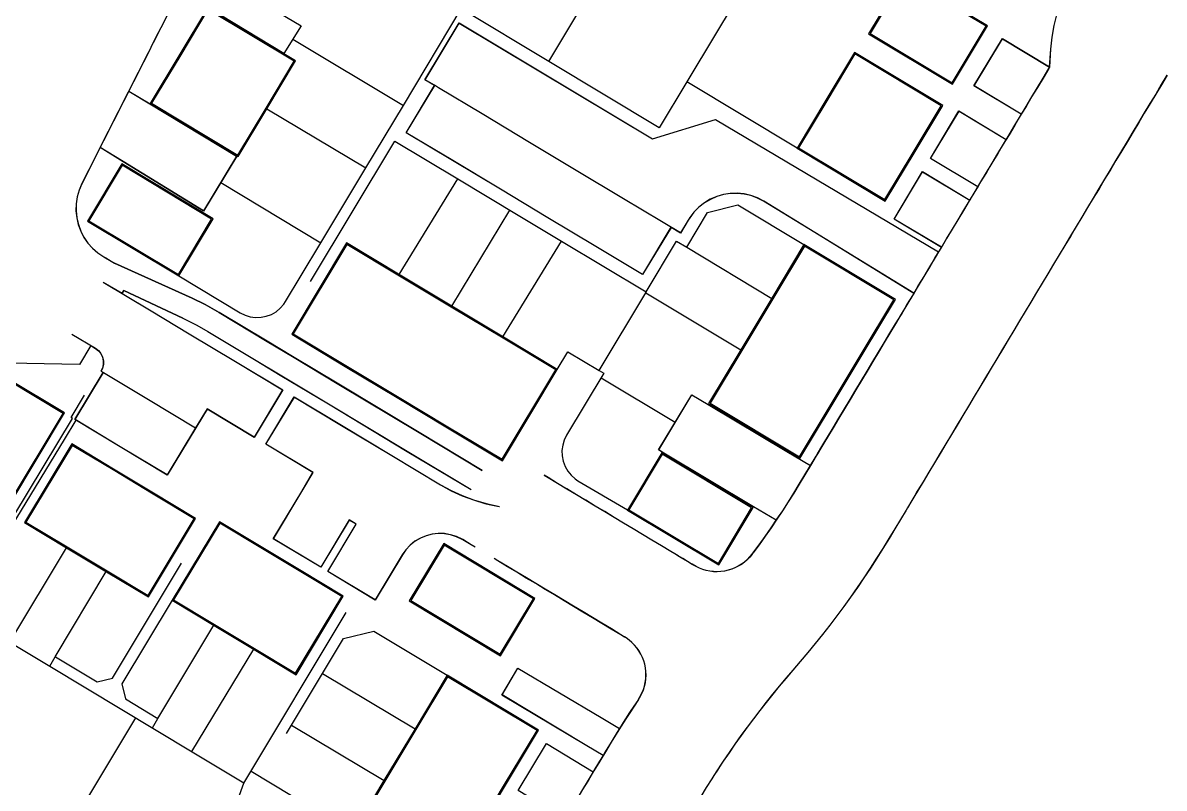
# Model space of a CAD drawing. Header units: metres. Extents: x 359124 to 359455, y 394422 to 394891.
# Drawn here: x 359209.3 to 359312.9, y 394548.9 to 394618.3 of the extents above; entities that cross this region are included whole.
import ezdxf

# ---------------------------------------------------------------- set-up
doc = ezdxf.new("R2010")
doc.units = ezdxf.units.M
for name, color, linetype in [('3D_LINES', 130, 'Continuous'), ('PLOTS EXTERNAL LEVEL', 3, 'Continuous'), ('PLOTS FFL', 1, 'Continuous')]:
    doc.layers.add(name, color=color, linetype=linetype)

msp = doc.modelspace()

# ---------------------------------------------------------------- linework, layer by layer
at = {"layer": '3D_LINES'}
for points in [[(359234.57, 394595.36, 22.23), (359236.37, 394598.35, 22.28), (359240.44, 394605.13, 22.3), (359243.85, 394610.81, 22.3), (359249.1, 394619.56, 22.34), (359250.59, 394622.05, 22.34), (359248.16, 394624.08, 22.03), (359247.48, 394624.66, 22.03), (359243.23, 394628.21, 21.75), (359236.3, 394634, 21.75)], [(359257.05, 394614.79, 22.45), (359267.49, 394632.21, 21.65), (359268.42, 394631.66, 21.65)], [(359277.5, 394626.19, 21.85), (359276.15, 394623.95, 21.85), (359275.27, 394622.48, 21.85), (359272.15, 394617.28, 21.85), (359269.55, 394612.94, 22.17), (359267.05, 394608.78, 22.57), (359257.05, 394614.79, 22.45), (359249.1, 394619.56, 22.34)], [(359224.89, 394623.83, 21.71), (359227.79, 394622.09, 21.85), (359234.58, 394618.02, 21.85), (359233.02, 394615.52, 21.75), (359226.12, 394619.68, 21.75), (359223.57, 394621.22, 21.75)], [(359224.89, 394623.82, 21.71), (359227.78, 394622.08, 21.85), (359234.57, 394618.02, 21.85), (359233.01, 394615.53, 21.75), (359226.12, 394619.69, 21.75), (359223.57, 394621.23, 21.75)], [(359246.67, 394612.62, 22.1), (359245.81, 394613.13, 22.09), (359248.91, 394618.3, 22.24), (359266.44, 394607.78, 22.47), (359272.16, 394609.54, 22.55), (359292.4, 394597.52, 22.96)], [(359290.15, 394593.76, 22.93), (359281.16, 394599.28, 22.6), (359276.54, 394602.12, 22.54), (359275.98, 394602.41, 22.54), (359275.38, 394602.63, 22.54), (359274.77, 394602.77, 22.54), (359274.14, 394602.83, 22.54), (359273.5, 394602.81, 22.54), (359272.88, 394602.72, 22.54), (359272.27, 394602.54, 22.54), (359271.69, 394602.29, 22.54), (359271.15, 394601.97, 22.51), (359270.65, 394601.58, 22.49), (359270.2, 394601.13, 22.47), (359269.82, 394600.63, 22.45), (359269.68, 394600.41, 22.44), (359268.98, 394599.24, 22.4), (359263.83, 394602.33, 22.32), (359259.53, 394604.91, 22.27), (359255.3, 394607.45, 22.21), (359250.99, 394610.04, 22.16), (359247.04, 394612.41, 22.1), (359246.68, 394612.63, 22.1), (359245.83, 394613.14, 22.09), (359248.91, 394618.28, 22.24), (359266.44, 394607.76, 22.47), (359272.16, 394609.53, 22.55), (359292.4, 394597.51, 22.96)], [(359233.83, 394616.83, 21.8), (359243.85, 394610.81, 22.3)], [(359218.95, 394612.11, 21.82), (359220.87, 394610.95, 21.75), (359228.73, 394606.21, 21.75), (359225.72, 394601.21, 21.65), (359218.43, 394605.7, 21.65), (359216.35, 394606.98, 21.82)], [(359218.95, 394612.1, 21.82), (359220.86, 394610.95, 21.75), (359228.72, 394606.21, 21.75), (359225.72, 394601.23, 21.65), (359218.44, 394605.71, 21.65), (359216.36, 394606.99, 21.82)], [(359268.13, 394599.74, 22.38), (359265.55, 394595.46, 22.51), (359261.3, 394598.01, 22.45), (359256.96, 394600.61, 22.4), (359252.66, 394603.2, 22.34), (359248.32, 394605.8, 22.29), (359244.1, 394608.33, 22.22), (359246.67, 394612.62, 22.1)], [(359268.12, 394599.76, 22.38), (359265.55, 394595.47, 22.51), (359261.3, 394598.02, 22.45), (359256.96, 394600.62, 22.4), (359252.66, 394603.2, 22.34), (359248.33, 394605.8, 22.29), (359244.11, 394608.33, 22.22), (359246.69, 394612.62, 22.1)], [(359279.57, 394606.93, 22.6), (359269.55, 394612.94, 22.17)], [(359231.48, 394610.5, 21.75), (359240.44, 394605.13, 22.3)], [(359235.43, 394594.84, 22.3), (359243.07, 394607.56, 22.32), (359248.79, 394604.13, 22.4), (359254.26, 394600.85, 22.5)], [(359227.29, 394603.81, 21.7), (359236.37, 394598.35, 22.28)], [(359243.47, 394595.46, 22.3), (359248.79, 394604.13, 22.4)], [(359290.15, 394593.75, 22.93), (359281.16, 394599.27, 22.6), (359276.53, 394602.11, 22.54), (359275.97, 394602.4, 22.54), (359275.38, 394602.62, 22.54), (359274.76, 394602.76, 22.54), (359274.14, 394602.82, 22.54), (359273.51, 394602.8, 22.54), (359272.88, 394602.71, 22.54), (359272.28, 394602.53, 22.54), (359271.7, 394602.28, 22.54), (359271.15, 394601.96, 22.51), (359270.66, 394601.57, 22.49), (359270.21, 394601.12, 22.47), (359269.83, 394600.62, 22.45), (359269.69, 394600.4, 22.44), (359268.98, 394599.23, 22.4), (359268.13, 394599.74, 22.38)], [(359269.55, 394597.94, 22.5), (359271.45, 394601.1, 22.5), (359274.19, 394601.78, 22.55), (359280.19, 394598.18, 22.7)], [(359248.25, 394592.59, 22.3), (359253.51, 394601.29, 22.49)], [(359254.26, 394600.85, 22.5), (359258.18, 394598.49, 22.5), (359265.87, 394593.88, 22.6)], [(359252.87, 394589.81, 22.3), (359258.18, 394598.49, 22.5)], [(359261.6, 394586.75, 22.35), (359265.83, 394593.8, 22.6), (359265.88, 394593.89, 22.6), (359268.64, 394598.49, 22.5), (359269.55, 394597.94, 22.5), (359277.26, 394593.29, 22.7)], [(359216.61, 394594.78, 21.65), (359220.97, 394592.16, 21.85), (359224.43, 394590.08, 21.92), (359228.61, 394587.56, 22), (359232.9, 394584.99, 22.25), (359230.32, 394580.7, 22.25), (359226.04, 394583.28, 22), (359225.01, 394581.56, 22), (359222.43, 394577.28, 21.75), (359218.17, 394579.84, 21.7), (359214.07, 394582.3, 21.55), (359216.64, 394586.59, 21.85)], [(359216.62, 394594.78, 21.65), (359218.33, 394593.76, 21.73), (359218.49, 394594.02, 21.72), (359223.85, 394591.51, 21.6), (359225.11, 394590.87, 21.71), (359226.12, 394590.3, 21.8), (359230.49, 394587.67, 22.21), (359232.69, 394586.35, 22.4), (359237.05, 394583.73, 22.4), (359244.2, 394579.43, 22.4), (359249.99, 394575.95, 22.4)], [(359223.48, 394595.34, 21.65), (359229.06, 394591.99, 21.96), (359229.49, 394591.77, 21.97), (359229.96, 394591.63, 21.99), (359230.45, 394591.57, 22), (359230.94, 394591.58, 22.02), (359231.42, 394591.68, 22.03), (359231.88, 394591.85, 22.05), (359232.3, 394592.09, 22.06), (359232.68, 394592.4, 22.07), (359233, 394592.77, 22.09), (359233.17, 394593.02, 22.1), (359234.57, 394595.36, 22.23)], [(359218.34, 394593.75, 21.73), (359220.97, 394592.17, 21.85), (359224.43, 394590.09, 21.92), (359228.62, 394587.57, 22), (359232.91, 394584.99, 22.25), (359230.33, 394580.69, 22.25), (359226.04, 394583.26, 22), (359225.02, 394581.56, 22), (359222.44, 394577.26, 21.75), (359218.16, 394579.83, 21.7), (359214.06, 394582.3, 21.55), (359216.63, 394586.59, 21.85)], [(359265.83, 394593.8, 22.6), (359274.45, 394588.62, 22.7)], [(359213.78, 394590.06, 21.81), (359215.92, 394588.77, 21.83), (359216.2, 394588.56, 21.83), (359216.42, 394588.29, 21.84), (359216.57, 394587.98, 21.84), (359216.64, 394587.64, 21.84), (359216.64, 394587.3, 21.85), (359216.56, 394586.96, 21.85), (359216.44, 394586.71, 21.85), (359216.64, 394586.59, 21.85), (359220.74, 394584.13, 21.92), (359225.01, 394581.56, 22)], [(359215.49, 394589.02, 21.83), (359215.92, 394588.76, 21.83), (359216.19, 394588.55, 21.83), (359216.41, 394588.29, 21.84), (359216.56, 394587.98, 21.84), (359216.63, 394587.64, 21.84), (359216.63, 394587.3, 21.85), (359216.55, 394586.97, 21.85), (359216.42, 394586.71, 21.85), (359216.63, 394586.59, 21.85)], [(359261.6, 394586.75, 22.35), (359262.03, 394586.5, 22.35), (359258.66, 394580.88, 22.35)], [(359261.79, 394586.1, 22.35), (359268.51, 394582.06, 22.6)], [(359277.66, 394573.17, 22.64), (359275.62, 394574.39, 22.5), (359267.32, 394579.35, 22.5), (359267, 394579.55, 22.5), (359270.01, 394584.56, 22.7), (359271.51, 394583.67, 22.7), (359278.64, 394579.42, 22.7), (359280.78, 394578.14, 22.72)], [(359277.67, 394573.17, 22.64), (359275.62, 394574.4, 22.5), (359267.33, 394579.36, 22.5), (359267.01, 394579.55, 22.5), (359270.01, 394584.55, 22.7), (359271.51, 394583.66, 22.7), (359278.63, 394579.41, 22.7), (359280.77, 394578.13, 22.72)], [(359258.66, 394580.88, 22.35), (359258.44, 394580.44, 22.36), (359258.3, 394579.97, 22.36), (359258.23, 394579.49, 22.37), (359258.25, 394579, 22.37), (359258.34, 394578.52, 22.38), (359258.52, 394578.06, 22.38), (359258.76, 394577.63, 22.39), (359259.07, 394577.25, 22.39), (359259.44, 394576.93, 22.4), (359259.69, 394576.76, 22.4), (359264.18, 394574.11, 22.5)], [(359208.14, 394562.11, 21.4), (359213.29, 394570.68, 21.6)], [(359212.29, 394560.79, 21.4), (359216.09, 394558.5, 21.4), (359217.46, 394558.84, 21.4), (359223.72, 394569.27, 21.6)], [(359211.77, 394559.93, 21.4), (359212.28, 394560.79, 21.4), (359216.88, 394568.53, 21.6)], [(359222.88, 394565.91, 21.6), (359218.32, 394558.33, 21.4), (359218.66, 394556.96, 21.4), (359221.59, 394555.2, 21.4)], [(359229.37, 394549.32, 21.6), (359238.67, 394564.8, 21.6)], [(359221.08, 394554.34, 21.4), (359221.59, 394555.2, 21.4), (359226.66, 394563.64, 21.6)], [(359236.52, 394559.28, 21.6), (359238.41, 394562.43, 21.6), (359241.16, 394563.11, 21.6), (359247.83, 394559.11, 22)], [(359208.14, 394562.11, 21.4), (359211.78, 394559.92, 21.4), (359224.69, 394552.17, 21.4), (359229.39, 394549.35, 21.6)], [(359230.26, 394561.47, 21.6), (359224.64, 394552.2, 21.4)], [(359233.24, 394553.82, 21.6), (359236.52, 394559.28, 21.6)], [(359236.52, 394559.28, 21.6), (359244.91, 394554.24, 22)], [(359261.96, 394551.83, 22.32), (359260.49, 394552.71, 22.25), (359252.79, 394557.31, 22), (359254.24, 394559.76, 22.05), (359261.78, 394555.28, 22.3), (359263.45, 394554.28, 22.35)], [(359261.96, 394551.84, 22.32), (359260.49, 394552.72, 22.25), (359252.81, 394557.32, 22), (359254.24, 394559.75, 22.05), (359261.78, 394555.27, 22.3), (359263.45, 394554.27, 22.35)], [(359213.79, 394545.57, 21.35), (359219.58, 394555.24, 21.4)], [(359233.7, 394554.59, 21.6), (359242.1, 394549.55, 22)], [(359258.51, 394546.08, 22.23), (359254.25, 394548.65, 22.15), (359256.82, 394552.92, 22.15), (359261.08, 394550.36, 22.29)], [(359258.51, 394546.09, 22.23), (359254.27, 394548.65, 22.15), (359256.82, 394552.91, 22.15), (359261.07, 394550.35, 22.29)], [(359230.03, 394550.41, 21.6), (359239.28, 394544.85, 22)], [(359227.57, 394544.29, 21.6), (359229.37, 394549.32, 21.6)]]:
    msp.add_polyline3d(points, dxfattribs=at)
at = {"layer": '3D_LINES', "ltscale": 0.1}
for points in [[(359218.95, 394612.11, 21.82), (359219.37, 394612.94, 21.82), (359219.82, 394613.83, 21.81), (359220.28, 394614.72, 21.81), (359220.73, 394615.61, 21.8), (359221.18, 394616.5, 21.8), (359221.63, 394617.39, 21.79), (359222.08, 394618.29, 21.78), (359222.54, 394619.18, 21.77), (359222.99, 394620.07, 21.76), (359223.44, 394620.96, 21.75), (359223.57, 394621.22, 21.75)], [(359222.53, 394619.18, 21.77), (359222.08, 394618.29, 21.78), (359221.62, 394617.4, 21.79), (359221.17, 394616.51, 21.8), (359220.72, 394615.62, 21.8), (359220.27, 394614.72, 21.81), (359219.81, 394613.83, 21.81), (359219.36, 394612.94, 21.82), (359218.91, 394612.05, 21.82), (359218.46, 394611.16, 21.82), (359218.01, 394610.26, 21.82), (359217.55, 394609.37, 21.82), (359217.1, 394608.48, 21.82), (359216.65, 394607.59, 21.82), (359216.2, 394606.7, 21.82), (359215.95, 394606.21, 21.82), (359214.68, 394603.71, 21.79), (359214.43, 394603.12, 21.78), (359214.26, 394602.51, 21.78), (359214.17, 394601.88, 21.77), (359214.15, 394601.25, 21.77), (359214.22, 394600.61, 21.76), (359214.36, 394599.99, 21.75), (359214.58, 394599.4, 21.75), (359214.87, 394598.83, 21.74), (359215.23, 394598.31, 21.73), (359215.66, 394597.84, 21.73), (359216.14, 394597.42, 21.72), (359216.67, 394597.07, 21.71), (359216.84, 394596.97, 21.71), (359217.35, 394596.67, 21.72), (359217.64, 394596.49, 21.72), (359224.7, 394593.32, 21.65), (359225.87, 394592.74, 21.75), (359227.15, 394592.01, 21.87), (359231.5, 394589.4, 22.26), (359233.79, 394588.03, 22.45), (359237.99, 394585.5, 22.45), (359245.28, 394581.12, 22.45), (359251, 394577.69, 22.45)], [(359275.48, 394570.09, 22.59), (359275.56, 394570.19, 22.6), (359276.12, 394570.95, 22.61), (359276.67, 394571.71, 22.62), (359277.21, 394572.48, 22.63), (359277.74, 394573.26, 22.65), (359278.26, 394574.04, 22.66), (359278.77, 394574.83, 22.67), (359279.27, 394575.62, 22.68), (359279.76, 394576.43, 22.7), (359280.27, 394577.28, 22.71), (359280.78, 394578.13, 22.72), (359281.3, 394578.99, 22.73), (359281.42, 394579.19, 22.74), (359281.81, 394579.85, 22.75), (359282.09, 394580.31, 22.75), (359282.33, 394580.71, 22.76), (359282.84, 394581.56, 22.77), (359283.36, 394582.42, 22.78), (359283.87, 394583.28, 22.8), (359284.39, 394584.14, 22.81), (359284.9, 394584.99, 22.82), (359285.42, 394585.85, 22.83), (359285.93, 394586.71, 22.85), (359286.44, 394587.57, 22.86), (359286.96, 394588.42, 22.87), (359287.47, 394589.28, 22.88), (359287.99, 394590.14, 22.89), (359288.5, 394591, 22.9), (359289.02, 394591.85, 22.91), (359289.53, 394592.71, 22.92), (359290.05, 394593.57, 22.93), (359290.56, 394594.43, 22.94), (359291.08, 394595.28, 22.94), (359291.59, 394596.14, 22.95), (359292.1, 394597, 22.95), (359292.62, 394597.85, 22.96), (359293.13, 394598.71, 22.96), (359293.65, 394599.57, 22.96), (359294.16, 394600.43, 22.97), (359294.68, 394601.28, 22.97), (359295.19, 394602.14, 22.97), (359295.71, 394603, 22.96), (359296.22, 394603.86, 22.96), (359296.74, 394604.71, 22.96), (359297.25, 394605.57, 22.96), (359297.76, 394606.43, 22.95), (359298.28, 394607.29, 22.95), (359298.79, 394608.14, 22.94), (359299.31, 394609, 22.93), (359299.82, 394609.86, 22.93), (359300.34, 394610.72, 22.92), (359300.85, 394611.57, 22.91), (359301.37, 394612.43, 22.9), (359301.88, 394613.29, 22.89), (359302.4, 394614.15, 22.87), (359302.48, 394614.29, 22.87), (359302.59, 394615.9, 22.87), (359302.7, 394616.99, 22.86), (359302.89, 394618.07, 22.86), (359303.16, 394619.13, 22.85)], [(359302.47, 394614.29, 22.87), (359302.39, 394614.15, 22.87), (359301.87, 394613.29, 22.89), (359301.36, 394612.44, 22.9), (359300.84, 394611.58, 22.91), (359300.33, 394610.72, 22.92), (359299.9, 394610.01, 22.92)], [(359313.11, 394613.55, 22.81), (359312.6, 394612.69, 22.82), (359312.09, 394611.83, 22.84), (359311.57, 394610.97, 22.85), (359311.06, 394610.12, 22.86), (359310.54, 394609.26, 22.87), (359310.03, 394608.4, 22.89), (359309.51, 394607.54, 22.9), (359309, 394606.69, 22.91), (359308.48, 394605.83, 22.92), (359307.97, 394604.97, 22.93), (359307.45, 394604.11, 22.93), (359306.94, 394603.26, 22.94), (359306.43, 394602.4, 22.95), (359305.91, 394601.54, 22.95), (359305.4, 394600.68, 22.96), (359304.88, 394599.83, 22.96), (359304.37, 394598.97, 22.96), (359303.85, 394598.11, 22.96), (359303.34, 394597.25, 22.97), (359302.82, 394596.4, 22.97), (359302.31, 394595.54, 22.97), (359301.79, 394594.68, 22.96), (359301.28, 394593.82, 22.96), (359300.77, 394592.97, 22.96), (359300.25, 394592.11, 22.95), (359299.74, 394591.25, 22.95), (359299.22, 394590.39, 22.94), (359298.71, 394589.54, 22.94), (359298.19, 394588.68, 22.93), (359297.68, 394587.82, 22.92), (359297.16, 394586.96, 22.91), (359296.65, 394586.11, 22.9), (359296.13, 394585.25, 22.89), (359295.62, 394584.39, 22.88), (359295.11, 394583.53, 22.87), (359294.59, 394582.68, 22.86), (359294.08, 394581.82, 22.85), (359293.56, 394580.96, 22.83), (359293.05, 394580.1, 22.82), (359292.53, 394579.25, 22.81), (359292.02, 394578.39, 22.8), (359291.5, 394577.53, 22.78), (359290.99, 394576.67, 22.77), (359290.47, 394575.82, 22.76), (359290.23, 394575.42, 22.75), (359289.96, 394574.96, 22.75), (359289.57, 394574.3, 22.74), (359289.45, 394574.1, 22.73), (359288.93, 394573.25, 22.72), (359288.42, 394572.39, 22.71), (359287.9, 394571.52, 22.7), (359287.34, 394570.62, 22.68), (359286.78, 394569.72, 22.67), (359286.2, 394568.83, 22.66), (359285.62, 394567.95, 22.65), (359285.02, 394567.07, 22.63), (359284.41, 394566.2, 22.62), (359283.79, 394565.34, 22.61), (359283.16, 394564.49, 22.6), (359282.52, 394563.65, 22.58), (359281.87, 394562.81, 22.57), (359281.2, 394561.99, 22.56), (359280.53, 394561.17, 22.55), (359279.85, 394560.36, 22.53), (359279.17, 394559.57, 22.52), (359278.55, 394558.85, 22.51), (359277.94, 394558.13, 22.5), (359277.34, 394557.4, 22.48), (359276.75, 394556.66, 22.47), (359276.17, 394555.91, 22.46), (359275.6, 394555.16, 22.45), (359275.03, 394554.4, 22.43), (359274.47, 394553.64, 22.42), (359273.93, 394552.87, 22.41), (359273.39, 394552.09, 22.4), (359272.85, 394551.31, 22.38), (359272.68, 394551.05, 22.38), (359272.33, 394550.52, 22.37), (359272.01, 394550.02, 22.36), (359271.82, 394549.72, 22.36), (359271.32, 394548.92, 22.35), (359270.82, 394548.12, 22.33)], [(359313.12, 394613.54, 22.81), (359312.61, 394612.68, 22.82), (359312.09, 394611.83, 22.84), (359311.58, 394610.97, 22.85), (359311.06, 394610.11, 22.86), (359310.55, 394609.25, 22.87), (359310.04, 394608.4, 22.89), (359309.52, 394607.54, 22.9), (359309.01, 394606.68, 22.91), (359308.49, 394605.82, 22.92), (359307.98, 394604.97, 22.93), (359307.46, 394604.11, 22.93), (359306.95, 394603.25, 22.94), (359306.43, 394602.39, 22.95), (359305.92, 394601.54, 22.95), (359305.4, 394600.68, 22.96), (359304.89, 394599.82, 22.96), (359304.38, 394598.96, 22.96), (359303.86, 394598.11, 22.96), (359303.35, 394597.25, 22.97), (359302.83, 394596.39, 22.97), (359302.32, 394595.53, 22.97), (359301.8, 394594.68, 22.96), (359301.29, 394593.82, 22.96), (359300.77, 394592.96, 22.96), (359300.26, 394592.1, 22.95), (359299.74, 394591.25, 22.95), (359299.23, 394590.39, 22.94), (359298.72, 394589.53, 22.94), (359298.2, 394588.67, 22.93), (359297.69, 394587.82, 22.92), (359297.17, 394586.96, 22.91), (359296.66, 394586.1, 22.9), (359296.14, 394585.24, 22.89), (359295.63, 394584.39, 22.88), (359295.11, 394583.53, 22.87), (359294.6, 394582.67, 22.86), (359294.08, 394581.81, 22.85), (359293.57, 394580.96, 22.83), (359293.06, 394580.1, 22.82), (359292.54, 394579.24, 22.81), (359292.03, 394578.38, 22.8), (359291.51, 394577.53, 22.78), (359291, 394576.67, 22.77), (359290.48, 394575.81, 22.76), (359290.24, 394575.41, 22.75)], [(359216.36, 394606.99, 21.82), (359216.66, 394607.58, 21.82), (359217.11, 394608.48, 21.82), (359217.56, 394609.37, 21.82), (359218.02, 394610.26, 21.82), (359218.47, 394611.15, 21.82), (359218.92, 394612.04, 21.82), (359218.95, 394612.1, 21.82)], [(359299.9, 394610.01, 22.92), (359299.81, 394609.86, 22.93), (359299.3, 394609.01, 22.93), (359298.79, 394608.15, 22.94), (359298.53, 394607.72, 22.94)], [(359215.96, 394606.21, 21.82), (359216.21, 394606.69, 21.82), (359216.35, 394606.98, 21.82)], [(359298.52, 394607.71, 22.94), (359298.27, 394607.29, 22.95), (359297.76, 394606.43, 22.95), (359297.24, 394605.58, 22.96), (359296.73, 394604.72, 22.96), (359296.21, 394603.86, 22.96), (359295.95, 394603.43, 22.96)], [(359295.95, 394603.42, 22.96), (359295.7, 394603, 22.96), (359295.23, 394602.22, 22.97)], [(359295.22, 394602.21, 22.97), (359295.18, 394602.15, 22.97), (359294.67, 394601.29, 22.97), (359294.15, 394600.43, 22.97), (359293.64, 394599.57, 22.96), (359293.13, 394598.72, 22.96), (359292.66, 394597.94, 22.96)], [(359292.65, 394597.93, 22.96), (359292.61, 394597.86, 22.96), (359292.4, 394597.52, 22.96)], [(359216.86, 394596.97, 21.71), (359217.35, 394596.68, 21.72), (359217.65, 394596.5, 21.72)], [(359292.4, 394597.51, 22.96), (359292.1, 394597, 22.95), (359291.58, 394596.15, 22.95), (359291.07, 394595.29, 22.94), (359290.55, 394594.43, 22.94), (359290.15, 394593.76, 22.93)], [(359290.15, 394593.75, 22.93), (359290.04, 394593.57, 22.93), (359289.52, 394592.72, 22.92), (359289.01, 394591.86, 22.91), (359288.49, 394591, 22.9), (359287.98, 394590.14, 22.89), (359287.47, 394589.29, 22.88), (359286.95, 394588.43, 22.87), (359286.44, 394587.57, 22.86), (359285.92, 394586.71, 22.85), (359285.41, 394585.86, 22.83), (359284.89, 394585, 22.82), (359284.38, 394584.14, 22.81), (359283.86, 394583.28, 22.8), (359283.35, 394582.43, 22.78), (359282.83, 394581.57, 22.77), (359282.32, 394580.71, 22.76), (359282.08, 394580.31, 22.75)], [(359282.08, 394580.31, 22.75), (359281.81, 394579.85, 22.75), (359281.41, 394579.2, 22.74)], [(359281.41, 394579.2, 22.74), (359281.29, 394579, 22.73), (359280.78, 394578.14, 22.72)], [(359280.77, 394578.13, 22.72), (359280.26, 394577.28, 22.71), (359279.75, 394576.43, 22.7), (359279.26, 394575.63, 22.68), (359278.76, 394574.83, 22.67), (359278.25, 394574.04, 22.66), (359277.73, 394573.26, 22.65), (359277.67, 394573.17, 22.64)], [(359268.46, 394570.13, 22.46), (359268.11, 394570.34, 22.46), (359267.26, 394570.86, 22.45), (359266.4, 394571.37, 22.43), (359265.54, 394571.89, 22.42), (359264.69, 394572.4, 22.41), (359263.83, 394572.92, 22.4), (359262.97, 394573.43, 22.38), (359262.11, 394573.95, 22.37), (359261.26, 394574.46, 22.36), (359260.4, 394574.98, 22.35), (359259.54, 394575.49, 22.33), (359258.69, 394576.01, 22.32), (359257.83, 394576.52, 22.31), (359256.97, 394577.04, 22.3), (359256.62, 394577.25, 22.29)], [(359275.48, 394570.09, 22.59), (359275.27, 394569.83, 22.59), (359275.04, 394569.59, 22.58), (359274.78, 394569.37, 22.58), (359274.52, 394569.17, 22.57), (359274.23, 394569, 22.56), (359273.93, 394568.85, 22.56), (359273.63, 394568.72, 22.55), (359273.31, 394568.63, 22.55), (359272.98, 394568.55, 22.54), (359272.65, 394568.51, 22.53), (359272.32, 394568.49, 22.53), (359271.99, 394568.5, 22.52), (359271.65, 394568.54, 22.52), (359271.33, 394568.61, 22.51), (359271.01, 394568.7, 22.51), (359270.7, 394568.82, 22.5), (359270.4, 394568.97, 22.49), (359270.05, 394569.17, 22.49), (359269.62, 394569.43, 22.48), (359269.19, 394569.68, 22.47), (359268.76, 394569.94, 22.47), (359268.46, 394570.13, 22.46), (359268.11, 394570.33, 22.46), (359267.25, 394570.85, 22.45), (359266.4, 394571.36, 22.43), (359265.54, 394571.88, 22.42), (359264.68, 394572.39, 22.41), (359263.82, 394572.91, 22.4), (359262.97, 394573.42, 22.38), (359262.11, 394573.94, 22.37), (359261.25, 394574.45, 22.36), (359260.39, 394574.97, 22.35), (359259.54, 394575.48, 22.33), (359258.68, 394576, 22.32), (359257.82, 394576.51, 22.31), (359256.97, 394577.03, 22.3), (359256.62, 394577.24, 22.29)], [(359290.24, 394575.41, 22.75), (359289.97, 394574.95, 22.75), (359289.57, 394574.3, 22.74)], [(359289.57, 394574.3, 22.74), (359289.45, 394574.1, 22.73), (359288.94, 394573.24, 22.72), (359288.42, 394572.38, 22.71), (359287.91, 394571.52, 22.7), (359287.35, 394570.61, 22.68), (359286.79, 394569.72, 22.67), (359286.21, 394568.82, 22.66), (359285.63, 394567.94, 22.65), (359285.03, 394567.07, 22.63), (359284.42, 394566.2, 22.62), (359283.8, 394565.34, 22.61), (359283.17, 394564.49, 22.6), (359282.53, 394563.64, 22.58), (359281.87, 394562.81, 22.57), (359281.21, 394561.98, 22.56), (359280.54, 394561.16, 22.55), (359279.85, 394560.35, 22.53), (359279.18, 394559.56, 22.52), (359278.56, 394558.85, 22.51), (359277.95, 394558.12, 22.5), (359277.35, 394557.39, 22.48), (359276.76, 394556.65, 22.47), (359276.18, 394555.91, 22.46), (359275.6, 394555.15, 22.45), (359275.04, 394554.4, 22.43), (359274.48, 394553.63, 22.42), (359273.93, 394552.86, 22.41), (359273.39, 394552.08, 22.4), (359272.86, 394551.3, 22.38), (359272.69, 394551.04, 22.38)], [(359277.66, 394573.17, 22.64), (359277.2, 394572.49, 22.63), (359276.66, 394571.72, 22.62), (359276.11, 394570.95, 22.61), (359275.55, 394570.2, 22.6), (359275.47, 394570.09, 22.59)], [(359263.92, 394562.57, 22.34), (359263.57, 394562.78, 22.34), (359262.71, 394563.3, 22.33), (359261.86, 394563.81, 22.31), (359261, 394564.33, 22.3), (359260.14, 394564.84, 22.29), (359259.29, 394565.36, 22.28), (359258.43, 394565.87, 22.26), (359257.57, 394566.39, 22.25), (359256.71, 394566.9, 22.24), (359255.86, 394567.42, 22.23), (359255, 394567.93, 22.21), (359254.14, 394568.45, 22.2), (359253.29, 394568.96, 22.19), (359252.43, 394569.48, 22.18), (359252.08, 394569.69, 22.17)], [(359263.92, 394562.58, 22.34), (359263.58, 394562.79, 22.34), (359262.72, 394563.31, 22.33), (359261.86, 394563.82, 22.31), (359261.01, 394564.34, 22.3), (359260.15, 394564.85, 22.29), (359259.29, 394565.37, 22.28), (359258.43, 394565.88, 22.26), (359257.58, 394566.4, 22.25), (359256.72, 394566.91, 22.24), (359255.86, 394567.43, 22.23), (359255.01, 394567.94, 22.21), (359254.15, 394568.46, 22.2), (359253.29, 394568.97, 22.19), (359252.43, 394569.49, 22.18), (359252.09, 394569.7, 22.17)], [(359275.47, 394570.09, 22.59), (359275.26, 394569.84, 22.59), (359275.03, 394569.6, 22.58), (359274.78, 394569.38, 22.58), (359274.51, 394569.18, 22.57), (359274.23, 394569.01, 22.56), (359273.93, 394568.86, 22.56), (359273.62, 394568.73, 22.55), (359273.3, 394568.64, 22.55), (359272.98, 394568.56, 22.54), (359272.65, 394568.52, 22.53), (359272.32, 394568.5, 22.53), (359271.99, 394568.51, 22.52), (359271.66, 394568.55, 22.52), (359271.33, 394568.62, 22.51), (359271.01, 394568.71, 22.51), (359270.7, 394568.83, 22.5), (359270.4, 394568.97, 22.49), (359270.06, 394569.18, 22.49), (359269.63, 394569.43, 22.48), (359269.2, 394569.69, 22.47), (359268.77, 394569.95, 22.47), (359268.46, 394570.13, 22.46)], [(359265.18, 394556.92, 22.39), (359265.35, 394557.2, 22.39), (359265.5, 394557.5, 22.38), (359265.63, 394557.8, 22.38), (359265.73, 394558.12, 22.38), (359265.8, 394558.45, 22.38), (359265.85, 394558.78, 22.37), (359265.86, 394559.11, 22.37), (359265.85, 394559.44, 22.37), (359265.82, 394559.78, 22.37), (359265.75, 394560.1, 22.37), (359265.66, 394560.42, 22.36), (359265.54, 394560.73, 22.36), (359265.39, 394561.03, 22.36), (359265.23, 394561.32, 22.36), (359265.03, 394561.59, 22.35), (359264.82, 394561.85, 22.35), (359264.58, 394562.09, 22.35), (359264.33, 394562.3, 22.35), (359264.06, 394562.5, 22.35), (359263.92, 394562.58, 22.34)], [(359265.17, 394556.92, 22.39), (359265.34, 394557.2, 22.39), (359265.49, 394557.5, 22.38), (359265.62, 394557.81, 22.38), (359265.72, 394558.13, 22.38), (359265.79, 394558.45, 22.38), (359265.84, 394558.78, 22.37), (359265.85, 394559.11, 22.37), (359265.84, 394559.44, 22.37), (359265.81, 394559.77, 22.37), (359265.74, 394560.1, 22.37), (359265.65, 394560.42, 22.36), (359265.53, 394560.73, 22.36), (359265.39, 394561.03, 22.36), (359265.22, 394561.32, 22.36), (359265.03, 394561.59, 22.35), (359264.81, 394561.84, 22.35), (359264.58, 394562.08, 22.35), (359264.33, 394562.29, 22.35), (359264.06, 394562.49, 22.35), (359263.92, 394562.57, 22.34)], [(359265.18, 394556.92, 22.39), (359264.77, 394556.3, 22.38), (359264.38, 394555.71, 22.37), (359264.02, 394555.16, 22.36), (359263.81, 394554.83, 22.36), (359263.25, 394553.93, 22.35), (359262.7, 394553.03, 22.33), (359262.17, 394552.16, 22.32), (359261.66, 394551.31, 22.31), (359261.14, 394550.45, 22.3), (359260.63, 394549.59, 22.28), (359260.11, 394548.74, 22.27)], [(359264.76, 394556.31, 22.38), (359264.37, 394555.72, 22.37), (359264.01, 394555.16, 22.36)], [(359265.17, 394556.92, 22.39), (359264.76, 394556.31, 22.38)], [(359264.01, 394555.16, 22.36), (359263.8, 394554.83, 22.36), (359263.45, 394554.28, 22.35)], [(359263.45, 394554.27, 22.35), (359263.24, 394553.94, 22.35), (359262.69, 394553.04, 22.33), (359262.16, 394552.17, 22.32), (359261.96, 394551.84, 22.32)], [(359261.96, 394551.83, 22.32), (359261.65, 394551.31, 22.31), (359261.13, 394550.46, 22.3), (359261.08, 394550.36, 22.29)], [(359272.69, 394551.04, 22.38), (359272.34, 394550.51, 22.37), (359272.02, 394550.01, 22.36)], [(359261.07, 394550.35, 22.29), (359260.62, 394549.6, 22.28), (359260.1, 394548.74, 22.27), (359259.59, 394547.88, 22.26), (359259.07, 394547.03, 22.25), (359258.56, 394546.17, 22.23), (359258.51, 394546.09, 22.23)], [(359272.02, 394550.01, 22.36), (359271.83, 394549.72, 22.36), (359271.33, 394548.92, 22.35), (359270.83, 394548.11, 22.33)]]:
    msp.add_polyline3d(points, dxfattribs=at)
at = {"layer": '3D_LINES', "linetype": 'Continuous', "lineweight": -3}
for points in [[(359302.47, 394614.31, 22.82), (359302.58, 394615.91, 22.87), (359302.69, 394617, 22.86), (359302.88, 394618.07, 22.86), (359303.15, 394619.14, 22.85), (359303.47, 394620.1, 22.85)], [(359215.96, 394606.21, 21.82), (359214.69, 394603.7, 21.79), (359214.44, 394603.12, 21.78), (359214.27, 394602.51, 21.78), (359214.18, 394601.88, 21.77), (359214.16, 394601.25, 21.77), (359214.23, 394600.61, 21.76), (359214.37, 394600, 21.75), (359214.59, 394599.4, 21.75), (359214.88, 394598.84, 21.74), (359215.24, 394598.32, 21.73), (359215.66, 394597.84, 21.73), (359216.14, 394597.43, 21.72), (359216.67, 394597.08, 21.71), (359216.86, 394596.97, 21.71)], [(359251, 394577.69, 22.45), (359245.28, 394581.13, 22.45), (359237.99, 394585.51, 22.45), (359233.79, 394588.03, 22.45), (359231.5, 394589.41, 22.26), (359227.15, 394592.02, 21.87), (359225.87, 394592.75, 21.75), (359224.7, 394593.33, 21.65), (359217.65, 394596.5, 21.72)], [(359223.85, 394591.5, 21.6), (359218.49, 394594.01, 21.72), (359218.34, 394593.75, 21.73)], [(359223.85, 394591.5, 21.6), (359225.11, 394590.86, 21.71), (359226.11, 394590.29, 21.8), (359230.49, 394587.66, 22.21), (359232.68, 394586.34, 22.4), (359237.05, 394583.72, 22.4), (359244.2, 394579.42, 22.4), (359249.99, 394575.95, 22.4)], [(359215.49, 394589.02, 21.83), (359214.46, 394587.31, 21.86), (359206.45, 394587.45, 21.59), (359203.96, 394582.53, 21.54), (359201.26, 394577.19, 21.47), (359200.57, 394575.84, 21.47)]]:
    msp.add_polyline3d(points, dxfattribs=at)
at = {"layer": '3D_LINES', "linetype": 'Continuous'}
for points in [[(359299.9, 394610.01, 22.92), (359295.61, 394612.58, 22.7), (359298.2, 394616.88, 22.55), (359302.47, 394614.31, 22.82)], [(359299.9, 394610.01, 22.92), (359295.62, 394612.58, 22.7), (359298.2, 394616.86, 22.55), (359302.47, 394614.29, 22.87)], [(359295.95, 394603.42, 22.96), (359291.66, 394605.99, 22.75), (359294.24, 394610.3, 22.6), (359298.53, 394607.72, 22.94)], [(359295.95, 394603.43, 22.96), (359291.67, 394606, 22.75), (359294.25, 394610.28, 22.6), (359298.52, 394607.71, 22.94)], [(359292.65, 394597.93, 22.96), (359288.36, 394600.5, 22.6), (359290.94, 394604.8, 22.75), (359295.23, 394602.22, 22.97)], [(359292.66, 394597.94, 22.96), (359288.37, 394600.5, 22.6), (359290.95, 394604.79, 22.75), (359295.22, 394602.21, 22.97)], [(359257.81, 394586.85, 22.3), (359258.77, 394588.46, 22.3), (359261.6, 394586.75, 22.35)], [(359204.83, 394567.44, 21.4), (359208.51, 394573.56, 21.45), (359213.84, 394582.41, 21.45), (359213.72, 394582.49, 21.45), (359214.94, 394584.51, 21.45)], [(359250.37, 394570.72, 22.05), (359250.01, 394570.93, 22.03), (359249.23, 394571.4, 21.98), (359249.18, 394571.43, 21.98), (359248.68, 394571.68, 21.95), (359248.14, 394571.85, 21.92), (359247.58, 394571.95, 21.89), (359247.02, 394571.96, 21.86), (359246.46, 394571.9, 21.83), (359245.91, 394571.76, 21.81), (359245.39, 394571.55, 21.78), (359244.91, 394571.26, 21.75), (359244.47, 394570.91, 21.72), (359244.08, 394570.49, 21.69), (359243.76, 394570.03, 21.66), (359241.29, 394565.93, 21.6), (359236.99, 394568.52, 21.75), (359239.57, 394572.81, 21.81), (359238.93, 394573.19, 21.81), (359236.35, 394568.9, 21.75), (359232.05, 394571.49, 21.6), (359234.63, 394575.78, 21.66), (359235.65, 394577.49, 22.05), (359231.37, 394580.07, 21.99), (359233.95, 394584.37, 22.24), (359238.25, 394581.79, 22.3), (359242.79, 394579.06, 22.37), (359247.23, 394576.39, 22.3), (359248.19, 394575.86, 22.25), (359249.18, 394575.41, 22.2), (359250.2, 394575.02, 22.16), (359251.26, 394574.71, 22.11), (359251.63, 394574.62, 22.09), (359252.56, 394574.43, 22.05)], [(359250.37, 394570.73, 22.05), (359250.01, 394570.94, 22.03), (359249.24, 394571.41, 21.98), (359249.19, 394571.44, 21.98), (359248.68, 394571.69, 21.95), (359248.14, 394571.86, 21.92), (359247.58, 394571.96, 21.89), (359247.02, 394571.98, 21.86), (359246.46, 394571.91, 21.83), (359245.91, 394571.77, 21.81), (359245.39, 394571.56, 21.78), (359244.9, 394571.27, 21.75), (359244.46, 394570.91, 21.72), (359244.07, 394570.5, 21.69), (359243.75, 394570.04, 21.66), (359241.29, 394565.95, 21.6), (359237.01, 394568.52, 21.75), (359239.58, 394572.81, 21.81), (359238.92, 394573.2, 21.81), (359236.35, 394568.92, 21.75), (359232.06, 394571.49, 21.6), (359234.64, 394575.78, 21.66), (359235.67, 394577.49, 22.05), (359231.38, 394580.07, 21.99), (359233.96, 394584.35, 22.24), (359238.24, 394581.78, 22.3), (359242.79, 394579.05, 22.37), (359247.22, 394576.38, 22.3), (359248.18, 394575.85, 22.25), (359249.18, 394575.4, 22.2), (359250.2, 394575.01, 22.16), (359251.25, 394574.7, 22.11), (359251.62, 394574.61, 22.09), (359252.55, 394574.42, 22.05)], [(359205.11, 394567.28, 21.4), (359207.09, 394570.55, 21.6), (359208.8, 394573.38, 21.6), (359213.11, 394580.5, 21.6), (359214.16, 394582.24, 21.55)]]:
    msp.add_polyline3d(points, dxfattribs=at)
at = {"layer": 'PLOTS EXTERNAL LEVEL', "linetype": 'Continuous'}
for points in [[(359296.83, 394618.02, 22.55), (359289.22, 394622.59, 22.55), (359286.04, 394617.29, 22.55), (359293.66, 394612.72, 22.55), (359296.83, 394618.02, 22.55)], [(359234.08, 394614.84, 21.75), (359226.08, 394619.64, 21.75), (359223.48, 394615.3, 21.75), (359220.88, 394610.97, 21.75), (359228.87, 394606.17, 21.75), (359231.48, 394610.5, 21.75), (359234.08, 394614.84, 21.75)], [(359292.77, 394610.81, 22.6), (359284.77, 394615.61, 22.6), (359282.17, 394611.27, 22.6), (359279.57, 394606.93, 22.6), (359287.56, 394602.13, 22.6), (359290.17, 394606.47, 22.6), (359292.77, 394610.81, 22.6)], [(359218.31, 394605.51, 21.65), (359215.19, 394600.31, 21.65), (359223.48, 394595.33, 21.65), (359226.6, 394600.53, 21.65), (359218.31, 394605.51, 21.65)], [(359252.94, 394589.77, 22.3), (359248.25, 394592.59, 22.3), (359243.56, 394595.41, 22.3), (359238.69, 394598.33, 22.3), (359233.72, 394590.04, 22.3), (359238.58, 394587.12, 22.3), (359243.28, 394584.3, 22.3), (359247.84, 394581.56, 22.3), (359252.83, 394578.57, 22.3), (359257.81, 394586.85, 22.3), (359252.94, 394589.77, 22.3)], [(359288.48, 394593.21, 22.7), (359280.19, 394598.18, 22.7), (359277.27, 394593.31, 22.7), (359274.45, 394588.62, 22.7), (359271.53, 394583.75, 22.7), (359279.82, 394578.78, 22.7), (359282.74, 394583.65, 22.7), (359285.56, 394588.34, 22.7), (359288.48, 394593.21, 22.7)], [(359213.12, 394582.91, 21.45), (359207.92, 394586.03, 21.45), (359202.94, 394577.75, 21.45), (359208.14, 394574.62, 21.45), (359213.12, 394582.91, 21.45)], [(359225.01, 394573.34, 21.6), (359221.2, 394575.63, 21.6), (359217.57, 394577.81, 21.6), (359213.77, 394580.1, 21.6), (359209.48, 394572.97, 21.6), (359213.29, 394570.68, 21.6), (359216.92, 394568.5, 21.6), (359220.72, 394566.22, 21.6), (359225.01, 394573.34, 21.6)], [(359275.58, 394574.33, 22.5), (359267.29, 394579.3, 22.5), (359264.17, 394574.1, 22.5), (359272.46, 394569.13, 22.5), (359275.58, 394574.33, 22.5)], [(359238.4, 394566.29, 21.6), (359234.59, 394568.57, 21.6), (359230.96, 394570.75, 21.6), (359227.16, 394573.04, 21.6), (359222.88, 394565.91, 21.6), (359226.68, 394563.63, 21.6), (359230.31, 394561.45, 21.6), (359234.12, 394559.16, 21.6), (359238.4, 394566.29, 21.6)], [(359255.79, 394566.07, 22.05), (359247.51, 394571.05, 22.05), (359244.39, 394565.85, 21.75), (359252.67, 394560.87, 22.05), (359255.79, 394566.07, 22.05)], [(359253.12, 394549.14, 22), (359256.12, 394554.13, 22), (359247.83, 394559.11, 22), (359244.91, 394554.24, 22), (359242.09, 394549.55, 22), (359239.28, 394544.85, 22), (359236.36, 394539.99, 22), (359244.64, 394535.01, 22), (359247.56, 394539.88, 22), (359250.38, 394544.57, 22), (359253.12, 394549.14, 22)]]:
    msp.add_polyline3d(points, close=True, dxfattribs=at)
at = {"layer": 'PLOTS FFL', "linetype": 'Continuous'}
for points, elevation in [([(359296.7, 394617.99), (359289.26, 394622.45), (359286.18, 394617.33), (359293.62, 394612.86)], 22.7), ([(359233.94, 394614.81), (359226.11, 394619.5), (359223.56, 394615.25), (359221.01, 394611), (359228.84, 394606.3), (359231.39, 394610.56)], 21.9), ([(359292.63, 394610.77), (359284.8, 394615.47), (359282.25, 394611.22), (359279.7, 394606.97), (359287.53, 394602.27), (359290.08, 394606.52)], 22.75), ([(359218.35, 394605.37), (359215.33, 394600.34), (359223.45, 394595.47), (359226.46, 394600.5)], 21.8), ([(359252.89, 394589.69), (359248.2, 394592.5), (359243.5, 394595.32), (359238.72, 394598.19), (359233.85, 394590.07), (359238.63, 394587.2), (359243.33, 394584.39), (359247.89, 394581.65), (359252.8, 394578.7), (359257.67, 394586.82)], 22.45), ([(359288.34, 394593.17), (359280.23, 394598.04), (359277.36, 394593.26), (359274.54, 394588.57), (359271.67, 394583.79), (359279.79, 394578.92), (359282.66, 394583.7), (359285.47, 394588.39)], 22.85), ([(359212.98, 394582.87), (359207.96, 394585.89), (359203.08, 394577.78), (359208.11, 394574.76)], 21.6), ([(359224.87, 394573.31), (359221.15, 394575.54), (359217.52, 394577.73), (359213.8, 394579.96), (359209.62, 394573), (359213.34, 394570.77), (359216.97, 394568.59), (359220.69, 394566.35)], 21.75), ([(359275.44, 394574.29), (359267.33, 394579.16), (359264.31, 394574.13), (359272.43, 394569.26)], 22.65), ([(359238.26, 394566.25), (359234.54, 394568.49), (359230.91, 394570.67), (359227.19, 394572.9), (359223.01, 394565.95), (359226.73, 394563.71), (359230.36, 394561.53), (359234.08, 394559.3)], 21.75), ([(359255.66, 394566.03), (359247.54, 394570.91), (359244.52, 394565.88), (359252.64, 394561.01)], 22.2), ([(359253.03, 394549.19), (359255.98, 394554.1), (359247.86, 394558.97), (359244.99, 394554.19), (359242.18, 394549.5), (359239.36, 394544.8), (359236.49, 394540.02), (359244.61, 394535.15), (359247.48, 394539.93), (359250.3, 394544.63)], 22.15)]:
    msp.add_lwpolyline(points, close=True, dxfattribs=dict(at, elevation=elevation))

doc.saveas('drawing.dxf')
